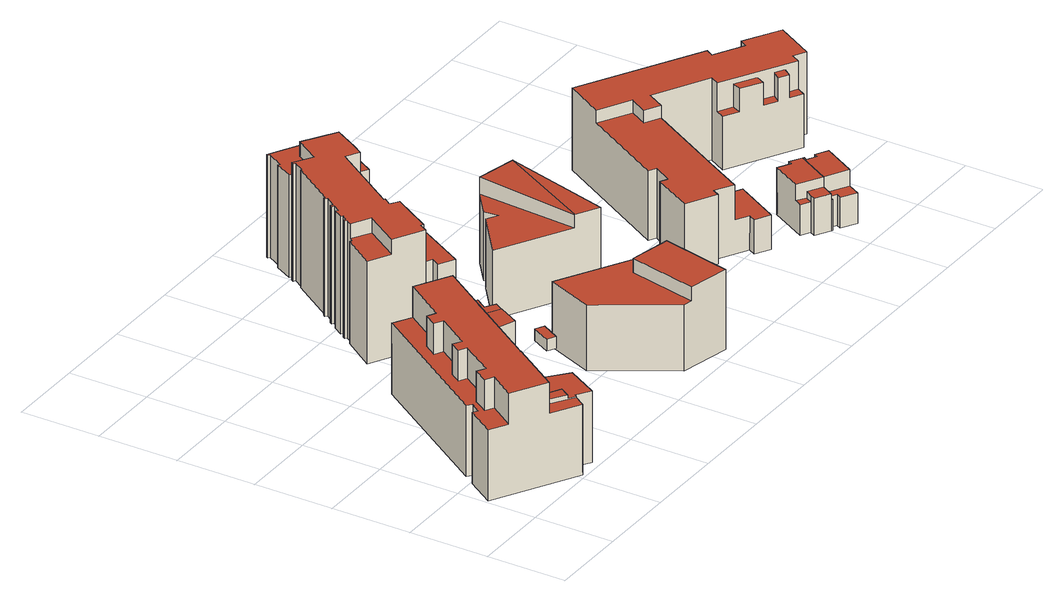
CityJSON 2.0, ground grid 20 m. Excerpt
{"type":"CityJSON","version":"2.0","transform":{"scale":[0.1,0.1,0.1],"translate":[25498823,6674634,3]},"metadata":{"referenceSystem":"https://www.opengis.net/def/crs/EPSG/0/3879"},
"CityObjects":{
"building1":{"type":"Building","attributes":{"BREC_BuildingHeightNN":"30.0","BREC_RoofNames":"flat","CODE":"111","C_KAYTTARK":"039","GroundLevel":"4.17","HighestRoof":"30.0","KG_KRAKENN":"5055551","Katuosoite":"Antareksenkatu 1","Kayttotarkoitus":"Asuinrakennus","Kerroksia":"7.0","Kerrosala":"4223.0","Kokonaisala":"5616","LowestRoof":"30.0","REPAIRED":"no","Rakennuksen_tila":"voimassa","Rakennusaine":"Betoni tai kevytbetoni","Rakennustunnus__RATU_":"57968","Rakennustunnus__VTJ-PRT_":"101589033K","TILA_KOODI":"2","Tilavuus":"20030","Valmistunut":"2013-08-19","roofType":"1000","measuredHeight":25.83},"address":[{"country":"Finland","locality":"Helsinki"},{"country":"Finland","locality":"Helsinki"}],"geometry":[{"type":"Solid","lod":"2","boundaries":[[[[0,1,2,3]],[[4,5,6,7]],[[1,8,9,2]],[[5,10,11,6]],[[8,1,0,12,13,14]],[[15,16,17,18,19,20,21,22,23,24,25,26,27,28,10,5,4,29,30,31]],[[32,33,34,35]],[[36,37,38,39,40,41,42,43]],[[44,45,46,47]],[[45,44,14,13]],[[29,4,7,48]],[[49,47,46,50,51,52]],[[53,54,43,42]],[[54,53,55,56]],[[54,56,36,43]],[[39,38,57,58]],[[50,46,45,13,12,59]],[[51,60,61,52]],[[62,32,35,55,53,42,41,63]],[[64,65,26,25]],[[61,60,63,41,40,66]],[[65,67,27,26]],[[68,69,15,31]],[[70,71,19,18]],[[72,73,23,22]],[[60,51,50,59,67,65,64,74,73,72,75,76,71,70,77,78,69,68,62,63]],[[73,74,24,23]],[[57,38,37,34,33,79]],[[74,64,25,24]],[[78,77,17,16]],[[76,75,21,20]],[[34,37,36,56,55,35]],[[71,76,20,19]],[[75,72,22,21]],[[69,78,16,15]],[[79,33,32,62,68,31,30,80]],[[77,70,18,17]],[[9,8,14,44,47,49]],[[40,39,58,66]],[[52,61,66,58,57,79,80,48,7,6,11,81,3,2,9,49]],[[10,28,81,11]],[[30,29,48,80]],[[81,28,27,67,59,12,0,3]]]],"semantics":{"surfaces":[{"type":"WallSurface"},{"type":"RoofSurface","Area":"47.82","RoofOrientation":"-1.0","RoofPitch":"90.0","ZMax":"17.9","ZMaxASL":"22.07","ZMin":"17.9","ZMinASL":"22.07"},{"type":"RoofSurface","Area":"17.26","RoofOrientation":"-1.0","RoofPitch":"90.0","ZMax":"19.05","ZMaxASL":"23.22","ZMin":"19.05","ZMinASL":"23.22"},{"type":"RoofSurface","Area":"535.02","RoofOrientation":"-1.0","RoofPitch":"90.0","ZMax":"25.82","ZMaxASL":"29.99","ZMin":"25.82","ZMinASL":"29.99"},{"type":"GroundSurface"}],"values":[[0,0,0,0,1,1,1,1,1,0,0,0,0,2,0,0,0,0,0,0,0,0,0,0,0,3,0,0,0,0,0,0,0,0,0,0,0,0,0,4,0,0,0]]}}]},
"building2":{"type":"Building","attributes":{"BREC_BuildingHeightNN":"10.7","BREC_RoofNames":"flat","CODE":"210","GroundLevel":"7.7","HighestRoof":"10.7","LowestRoof":"10.7","REPAIRED":"no","roofType":"1000","measuredHeight":3},"address":[{"country":"Finland","locality":"Helsinki"},{"country":"Finland","locality":"Helsinki"}],"geometry":[{"type":"Solid","lod":"2","boundaries":[[[[82,83,84,85]],[[85,86,87,82]],[[83,88,89,84]],[[82,87,88,83]],[[84,89,86,85]],[[88,87,86,89]]]],"semantics":{"surfaces":[{"type":"RoofSurface","Area":"12.91","RoofOrientation":"-1.0","RoofPitch":"90.0","ZMax":"3.0","ZMaxASL":"10.7","ZMin":"3.0","ZMinASL":"10.7"},{"type":"WallSurface"},{"type":"GroundSurface"}],"values":[[0,1,1,1,1,2]]}}]},
"building3":{"type":"Building","attributes":{"BREC_BuildingHeightNN":"21.46","BREC_RoofNames":"flat","CODE":"111","C_KAYTTARK":"039","GroundLevel":"4.8","HighestRoof":"21.46","KG_KRAKENN":"5053805","Katuosoite":"Antareksenkatu 3","Kayttotarkoitus":"Asuinrakennus","Kerroksia":"6.0","Kerrosala":"4287.0","Kokonaisala":"6047","LowestRoof":"21.46","REPAIRED":"no","Rakennuksen_tila":"voimassa","Rakennusaine":"Betoni tai kevytbetoni","Rakennustunnus__RATU_":"57818","Rakennustunnus__VTJ-PRT_":"103151890A","TILA_KOODI":"2","Tilavuus":"18699","Valmistunut":"2012-08-16","roofType":"1000","measuredHeight":16.66},"address":[{"country":"Finland","locality":"Helsinki"},{"country":"Finland","locality":"Helsinki"}],"geometry":[{"type":"Solid","lod":"2","boundaries":[[[[90,91,92,93]],[[94,95,96,97,98,99]],[[100,101,102,103]],[[104,105,102,101,95,94]],[[101,100,96,95]],[[99,92,91,104,94]],[[105,104,91,90]],[[96,100,103,97]],[[97,103,102,105,90,93,98]],[[93,92,99,98]]]],"semantics":{"surfaces":[{"type":"WallSurface"},{"type":"RoofSurface","Area":"191.25","RoofOrientation":"-1.0","RoofPitch":"90.0","ZMax":"20.28","ZMaxASL":"25.08","ZMin":"20.28","ZMinASL":"25.08"},{"type":"GroundSurface"},{"type":"RoofSurface","Area":"356.04","RoofOrientation":"-1.0","RoofPitch":"90.0","ZMax":"16.67","ZMaxASL":"21.47","ZMin":"16.67","ZMinASL":"21.47"}],"values":[[0,0,0,0,1,2,0,0,3,0]]}}]},
"building4":{"type":"Building","attributes":{"BREC_BuildingHeightNN":"33.52","BREC_RoofNames":"flat","CODE":"111","C_KAYTTARK":"039","GroundLevel":"3.69","HighestRoof":"33.52","KG_KRAKENN":"5077817","Katuosoite":"Arielinkatu 8","Kayttotarkoitus":"Asuinrakennus","Kerroksia":"8.0","Kerrosala":"4297.0","Kokonaisala":"6998","LowestRoof":"33.52","REPAIRED":"no","Rakennuksen_tila":"voimassa","Rakennusaine":"Betoni tai kevytbetoni","Rakennustunnus__RATU_":"60684","Rakennustunnus__VTJ-PRT_":"101902888X","TILA_KOODI":"2","Tilavuus":"20210","Valmistunut":"2015-06-15","roofType":"1000","measuredHeight":29.83},"address":[{"country":"Finland","locality":"Helsinki"},{"country":"Finland","locality":"Helsinki"}],"geometry":[{"type":"Solid","lod":"2","boundaries":[[[[106,107,108,109]],[[110,111,112,113]],[[114,115,116,117]],[[118,110,113,119]],[[120,121,122,123]],[[124,125,126,127]],[[128,114,117,129]],[[130,131,132,133]],[[134,135,136,137]],[[138,139,140,141]],[[142,143,144,145]],[[146,147,148,149]],[[150,151,152,153]],[[154,155,156,157]],[[115,134,137,116]],[[135,106,109,136]],[[139,158,159,140]],[[155,160,161,156]],[[162,138,141,163]],[[147,164,165,148]],[[158,166,167,159]],[[166,168,169,167]],[[168,118,119,169]],[[170,128,129,171]],[[172,173,174,175,176,177]],[[164,178,179,165]],[[180,181,182,183]],[[160,162,163,161]],[[178,150,153,179]],[[151,180,183,152]],[[181,154,157,182]],[[184,185,186,187]],[[188,123,122,189,190,191]],[[143,173,172,144]],[[192,189,122,121,193,194]],[[195,175,174,196]],[[186,185,197,198,142,145]],[[199,130,133,200]],[[176,146,149,177]],[[108,107,120,123,188,201]],[[132,131,126,125,184,187]],[[202,203,111,110,118,168,166,158,139,138,162,160,155,154,181,180,151,150,178,164,147,146,176,175,195,197,185,184,125,124,204,205,206,207,208,209,192,194]],[[130,199,210,127,126,131]],[[193,121,120,107,106,135,134,115,114,128,170,211]],[[196,174,173,143,142,198]],[[205,204,212,213]],[[206,205,213,214]],[[212,204,124,127,210,215]],[[208,207,216,217]],[[200,133,132,187,186,145,144,172,177,149,148,165,179,153,152,183,182,157,156,161,163,141,140,159,167,169,119,113,112,171,129,117,116,137,136,109,108,201,218,219,217,216,214,213,212,215]],[[207,206,214,216]],[[202,194,193,211]],[[197,195,196,198]],[[188,191,218,201]],[[210,199,200,215]],[[190,209,208,217,219]],[[192,209,190,189]],[[191,190,219,218]],[[111,203,170,171,112]],[[203,202,211,170]]]],"semantics":{"surfaces":[{"type":"WallSurface"},{"type":"RoofSurface","Area":"51.08","RoofOrientation":"-1.0","RoofPitch":"90.0","ZMax":"23.08","ZMaxASL":"26.77","ZMin":"23.08","ZMinASL":"26.77"},{"type":"RoofSurface","Area":"514.41","RoofOrientation":"-1.0","RoofPitch":"90.0","ZMax":"29.83","ZMaxASL":"33.52","ZMin":"29.83","ZMinASL":"33.52"},{"type":"RoofSurface","Area":"83.12","RoofOrientation":"-1.0","RoofPitch":"90.0","ZMax":"20.18","ZMaxASL":"23.87","ZMin":"20.18","ZMinASL":"23.87"},{"type":"RoofSurface","Area":"99.78","RoofOrientation":"-1.0","RoofPitch":"90.0","ZMax":"26.05","ZMaxASL":"29.74","ZMin":"26.05","ZMinASL":"29.74"},{"type":"GroundSurface"}],"values":[[0,0,0,0,0,0,0,0,0,0,0,0,0,0,0,0,0,0,0,0,0,0,0,0,0,0,0,0,0,0,0,0,1,0,0,0,0,0,0,0,0,2,3,4,4,0,0,0,0,5,0,0,0,0,0,0,0,0,0,0]]}}]},
"building5":{"type":"Building","attributes":{"BREC_BuildingHeightNN":"22.03","BREC_RoofNames":"flat","CODE":"111","C_KAYTTARK":"039","GroundLevel":"4.45","HighestRoof":"22.03","KG_KRAKENN":"5077815","Katuosoite":"Junonkatu 1","Kayttotarkoitus":"Asuinrakennus","Kerroksia":"6.0","Kerrosala":"3545.0","Kokonaisala":"4939","LowestRoof":"22.03","REPAIRED":"no","Rakennuksen_tila":"voimassa","Rakennusaine":"Betoni tai kevytbetoni","Rakennustunnus__RATU_":"60683","Rakennustunnus__VTJ-PRT_":"101902887W","TILA_KOODI":"2","Tilavuus":"16650","Valmistunut":"2015-06-15","roofType":"1000","measuredHeight":17.58},"address":[{"country":"Finland","locality":"Helsinki"},{"country":"Finland","locality":"Helsinki"}],"geometry":[{"type":"Solid","lod":"2","boundaries":[[[[220,221,222,223]],[[224,225,226,227]],[[228,229,230,231]],[[232,233,234,224,227,235,236]],[[236,237,223,222,231,230,232]],[[222,221,226,225,228,231]],[[235,238,237,236]],[[230,229,239,233,232]],[[226,221,220,238,235,227]],[[239,234,233]],[[239,229,228,225,224,234]],[[238,220,223,237]]]],"semantics":{"surfaces":[{"type":"WallSurface"},{"type":"GroundSurface"},{"type":"RoofSurface","Area":"230.65","RoofOrientation":"-1.0","RoofPitch":"90.0","ZMax":"17.57","ZMaxASL":"22.02","ZMin":"17.57","ZMinASL":"22.02"},{"type":"RoofSurface","Area":"84.22","RoofOrientation":"209.63","RoofPitch":"87.8","ZMax":"21.83","ZMaxASL":"26.28","ZMin":"20.84","ZMinASL":"25.29"}],"values":[[0,0,0,0,1,0,0,0,2,3,3,0]]}}]},
"building6":{"type":"Building","attributes":{"BREC_BuildingHeightNN":"16.77","BREC_RoofNames":"flat","CODE":"111","C_KAYTTARK":"011","GroundLevel":"4.81","HighestRoof":"16.77","KG_KRAKENN":"5067810","Katuosoite":"Antareksenkatu 8","Kayttotarkoitus":"Asuinrakennus","Kerroksia":"3.0","Kerrosala":"185.0","Kokonaisala":"306","LowestRoof":"16.77","REPAIRED":"no","Rakennuksen_tila":"voimassa","Rakennusaine":"Betoni tai kevytbetoni","Rakennustunnus__RATU_":"59379","Rakennustunnus__VTJ-PRT_":"1022464353","TILA_KOODI":"2","Tilavuus":"1070","Valmistunut":"2014-04-25","roofType":"1000","measuredHeight":11.95},"address":[{"country":"Finland","locality":"Helsinki"},{"country":"Finland","locality":"Helsinki"}],"geometry":[{"type":"Solid","lod":"2","boundaries":[[[[240,241,242,243]],[[244,245,246,247,248,249]],[[250,251,252,253]],[[251,254,255,252]],[[242,241,256,257,250,253]],[[258,243,242,253,252,255,244,249]],[[245,254,251,250,257,246]],[[247,259,260,261,248]],[[257,256,262,259,247,246]],[[260,259,262,240]],[[261,260,240,243,258]],[[248,261,258,249]],[[262,256,241,240]],[[254,245,244,255]]]],"semantics":{"surfaces":[{"type":"WallSurface"},{"type":"GroundSurface"},{"type":"RoofSurface","Area":"62.07","RoofOrientation":"-1.0","RoofPitch":"90.0","ZMax":"11.88","ZMaxASL":"16.69","ZMin":"11.88","ZMinASL":"16.69"},{"type":"RoofSurface","Area":"14.9","RoofOrientation":"-1.0","RoofPitch":"90.0","ZMax":"9.44","ZMaxASL":"14.25","ZMin":"9.44","ZMinASL":"14.25"},{"type":"RoofSurface","Area":"5.34","RoofOrientation":"-1.0","RoofPitch":"90.0","ZMax":"7.79","ZMaxASL":"12.6","ZMin":"7.79","ZMinASL":"12.6"}],"values":[[0,0,0,0,0,1,2,3,0,0,0,0,4,0]]}}]},
"building7":{"type":"Building","attributes":{"BREC_BuildingHeightNN":"16.7","BREC_RoofNames":"flat","CODE":"111","C_KAYTTARK":"011","GroundLevel":"4.81","HighestRoof":"16.7","KG_KRAKENN":"5067812","Kayttotarkoitus":"Asuinrakennus","Kerroksia":"3.0","Kerrosala":"182.0","Kokonaisala":"294","LowestRoof":"16.7","REPAIRED":"no","Rakennuksen_tila":"voimassa","Rakennusaine":"Betoni tai kevytbetoni","Rakennustunnus__RATU_":"59380","Rakennustunnus__VTJ-PRT_":"1022464364","TILA_KOODI":"2","Tilavuus":"1027","Valmistunut":"2014-02-25","roofType":"1000","measuredHeight":11.89},"address":[{"country":"Finland","locality":"Helsinki"},{"country":"Finland","locality":"Helsinki"}],"geometry":[{"type":"Solid","lod":"2","boundaries":[[[[263,264,265,266,267,245,246,268]],[[265,264,269,270]],[[271,272,273,274]],[[275,276,246,245,244,249]],[[277,278,279,280]],[[278,275,249,279]],[[245,267,281,244]],[[267,266,282,281]],[[272,283,284,273]],[[244,281,282,270,269,285,274,273,284,280,279,249]],[[264,263,285,269]],[[268,246,276,286]],[[283,277,280,284]],[[277,283,272,271,286,276,275,278]],[[263,268,286,271,274,285]],[[266,265,270,282]]]],"semantics":{"surfaces":[{"type":"RoofSurface","Area":"59.36","RoofOrientation":"-1.0","RoofPitch":"90.0","ZMax":"11.88","ZMaxASL":"16.69","ZMin":"11.88","ZMinASL":"16.69"},{"type":"WallSurface"},{"type":"GroundSurface"},{"type":"RoofSurface","Area":"20.06","RoofOrientation":"-1.0","RoofPitch":"90.0","ZMax":"7.79","ZMaxASL":"12.6","ZMin":"7.79","ZMinASL":"12.6"}],"values":[[0,1,1,1,1,1,1,1,1,2,1,1,1,3,1,1]]}}]},
"building8":{"type":"Building","attributes":{"BREC_BuildingHeightNN":"25.05","BREC_RoofNames":"flat","CODE":"111","C_KAYTTARK":"039","GroundLevel":"4.35","HighestRoof":"25.05","KG_KRAKENN":"5062587","Katuosoite":"Antareksenkatu 4","Kayttotarkoitus":"Asuinrakennus","Kerroksia":"6.0","Kerrosala":"5607.0","Kokonaisala":"7306","LowestRoof":"25.05","REPAIRED":"no","Rakennuksen_tila":"voimassa","Rakennusaine":"Betoni tai kevytbetoni","Rakennustunnus__RATU_":"58676","Rakennustunnus__VTJ-PRT_":"103305566L","TILA_KOODI":"2","Tilavuus":"24312","Valmistunut":"2013-04-23","roofType":"1000","measuredHeight":20.7},"address":[{"country":"Finland","locality":"Helsinki"},{"country":"Finland","locality":"Helsinki"}],"geometry":[{"type":"Solid","lod":"2","boundaries":[[[[287,288,289,290,291,292,293,294,295,296,297,298]],[[299,300,301,302]],[[300,303,304,301]],[[305,306,307,308]],[[309,310,311,312,313,314,308,307,315,316,317,318,319,320,321,322,323,302,301,304,324,325,326,327]],[[328,299,302,323]],[[327,329,330,331,332,333,334,335,336,337,338,309]],[[339,340,341,342]],[[295,331,330,296]],[[343,344,314,313]],[[344,305,308,314]],[[345,346,317,316]],[[291,335,334,292]],[[347,348,321,320]],[[332,294,293,333]],[[349,345,316,315]],[[336,290,289,337]],[[350,351,319,318]],[[351,347,320,319]],[[295,294,332,331]],[[291,290,336,335]],[[321,348,352,353,354,322]],[[346,350,318,317]],[[355,353,352,356]],[[357,358,326,325]],[[359,360,311,310]],[[297,296,330,329]],[[289,288,338,337]],[[293,292,334,333]],[[307,306,361,362,349,315]],[[358,357,363,303,300,299,328,354,353,355,340,339,360,359,287,298]],[[312,364,365,343,313]],[[340,355,356,341]],[[311,360,339,342,364,312]],[[364,362,361,365]],[[309,338,288,287,359,310]],[[303,363,324,304]],[[354,328,323,322]],[[349,362,364,342,341,356,352,348,347,351,350,346,345]],[[326,358,298,297,329,327]],[[363,357,325,324]],[[305,344,343,365,361,306]]]],"semantics":{"surfaces":[{"type":"WallSurface"},{"type":"GroundSurface"},{"type":"RoofSurface","Area":"6.84","RoofOrientation":"-1.0","RoofPitch":"90.0","ZMax":"19.42","ZMaxASL":"23.77","ZMin":"19.42","ZMinASL":"23.77"},{"type":"RoofSurface","Area":"8.71","RoofOrientation":"-1.0","RoofPitch":"90.0","ZMax":"13.52","ZMaxASL":"17.87","ZMin":"13.52","ZMinASL":"17.87"},{"type":"RoofSurface","Area":"634.68","RoofOrientation":"-1.0","RoofPitch":"90.0","ZMax":"20.74","ZMaxASL":"25.09","ZMin":"20.74","ZMinASL":"25.09"},{"type":"RoofSurface","Area":"503.4","RoofOrientation":"-1.0","RoofPitch":"90.0","ZMax":"17.56","ZMaxASL":"21.91","ZMin":"17.56","ZMinASL":"21.91"},{"type":"RoofSurface","Area":"98.3","RoofOrientation":"-1.0","RoofPitch":"90.0","ZMax":"8.65","ZMaxASL":"13.0","ZMin":"8.65","ZMinASL":"13.0"}],"values":[[0,0,0,0,1,0,0,0,0,0,0,0,0,0,0,0,0,0,0,2,2,0,0,0,0,0,3,3,3,0,4,0,0,0,0,0,0,0,5,0,0,6]]}}]}
},
"vertices":[
[474,439,191],[456,411,191],[456,411,12],[474,439,12],[62,184,192],[79,209,192],[79,209,12],[62,184,12],[480,395,191],[480,395,12],[67,218,192],[67,218,12],[420,470,191],[385,418,191],[466,372,191],[91,161,192],[70,173,192],[93,208,192],[114,196,192],[169,278,192],[149,289,192],[166,315,192],[187,303,192],[241,384,192],[220,396,192],[241,427,192],[262,415,192],[333,520,192],[287,546,192],[49,192,192],[2,122,192],[47,96,192],[134,46,191],[207,5,191],[225,32,191],[156,79,191],[208,44,194],[225,32,194],[229,37,194],[263,15,194],[308,94,194],[218,171,194],[170,100,194],[224,69,194],[466,372,193],[385,418,193],[342,355,193],[436,319,193],[49,192,12],[436,319,12],[342,355,270],[342,356,270],[342,356,12],[170,100,202],[224,69,202],[156,79,202],[208,44,202],[229,37,12],[263,15,12],[420,470,270],[218,172,270],[218,172,12],[134,46,270],[218,171,270],[241,427,270],[262,415,270],[308,94,12],[333,520,270],[47,96,270],[91,161,270],[114,196,270],[169,278,270],[187,303,270],[241,384,270],[220,396,270],[166,315,270],[149,289,270],[93,208,270],[70,173,270],[207,5,12],[2,122,12],[287,546,12],
[573,323,77],[594,311,77],[620,357,77],[599,369,77],[599,369,47],[573,323,47],[594,311,47],[620,357,47],
[637,347,185],[637,347,18],[589,231,18],[589,231,185],[827,18,18],[827,18,221],[724,42,221],[724,42,185],[701,47,185],[701,47,18],[763,217,221],[867,194,221],[867,194,185],[763,217,185],[871,213,18],[871,213,185],
[657,1092,267],[660,1097,267],[660,1097,7],[657,1092,7],[599,991,305],[603,997,305],[603,997,7],[599,991,7],[609,1008,267],[634,1052,267],[634,1052,7],[609,1008,7],[605,988,305],[605,988,7],[780,1029,267],[755,988,267],[755,988,238],[780,1029,238],[583,707,305],[525,610,305],[525,610,209],[583,707,209],[614,1005,267],[614,1005,7],[533,578,209],[545,599,209],[545,599,7],[533,578,7],[639,1049,267],[662,1089,267],[662,1089,7],[639,1049,7],[505,852,305],[509,857,305],[509,857,7],[505,852,7],[379,665,267],[433,744,267],[433,744,7],[379,665,7],[447,765,305],[450,771,305],[450,771,7],[447,765,7],[459,783,305],[474,806,305],[474,806,7],[459,783,7],[485,822,305],[489,828,305],[489,828,7],[485,822,7],[512,855,305],[512,855,7],[494,825,305],[494,825,7],[510,848,305],[510,848,7],[455,767,305],[455,767,7],[586,964,305],[586,964,7],[588,963,305],[588,963,7],[608,994,267],[608,994,7],[438,741,7],[438,741,267],[443,749,267],[443,749,305],[451,761,305],[451,761,7],[464,780,305],[464,780,7],[479,802,305],[490,819,305],[490,819,7],[479,802,7],[519,613,305],[507,593,305],[507,593,7],[519,613,7],[825,1004,238],[770,979,238],[735,917,238],[764,897,238],[770,979,305],[690,1030,267],[690,1030,305],[490,722,305],[490,722,267],[433,635,305],[433,635,267],[572,556,209],[572,556,7],[825,1004,7],[650,968,305],[608,994,305],[562,721,305],[575,740,305],[572,742,305],[687,913,305],[719,893,305],[735,917,305],[637,671,209],[650,968,267],[562,721,7],[575,740,7],[572,742,7],[637,671,7],[687,913,7],[719,893,7],[764,897,7],[735,917,7],
[813,594,190],[809,630,190],[809,630,15],[813,594,15],[854,423,223],[870,677,233],[870,677,190],[854,423,190],[871,678,233],[971,655,233],[971,655,15],[871,678,15],[911,391,15],[911,391,223],[855,423,223],[676,525,190],[676,525,15],[785,610,15],[785,610,190],[971,653,233],
[1359,126,96],[1336,139,96],[1336,139,18],[1359,126,18],[1453,205,18],[1453,205,137],[1406,122,137],[1406,122,112],[1389,92,112],[1389,92,18],[1388,231,137],[1418,213,137],[1418,213,18],[1388,231,18],[1423,222,137],[1423,222,18],[1346,157,96],[1346,157,137],[1352,113,18],[1369,143,112],[1359,126,112],[1352,113,112],[1369,143,96],
[1510,172,137],[1480,190,137],[1475,181,137],[1451,194,137],[1456,203,137],[1463,90,137],[1480,190,18],[1475,181,18],[1446,59,96],[1409,81,96],[1409,81,18],[1446,59,18],[1389,92,96],[1406,122,96],[1399,103,96],[1392,90,96],[1392,90,18],[1399,103,18],[1456,203,18],[1451,194,18],[1416,93,96],[1416,93,18],[1510,172,18],[1463,90,96],
[1509,459,221],[1509,459,149],[1544,439,149],[1544,439,208],[1596,409,208],[1596,409,149],[1633,388,149],[1633,388,208],[1656,375,208],[1656,375,149],[1685,359,149],[1685,359,221],[1608,534,221],[1682,492,221],[1682,492,13],[1608,534,13],[1693,510,221],[1693,510,13],[1221,187,100],[1231,205,100],[1231,205,13],[1221,187,13],[1497,437,13],[1521,481,13],[1387,557,13],[1252,319,13],[1323,279,13],[1259,166,13],[1153,249,13],[1143,232,13],[1070,273,13],[1126,371,13],[1143,361,13],[1169,406,13],[1151,416,13],[1324,719,13],[1618,552,13],[1782,459,13],[1728,363,13],[1697,380,13],[1673,337,13],[1618,552,221],[1673,337,149],[1642,355,149],[1642,355,208],[1617,368,208],[1617,368,149],[1584,387,149],[1584,387,208],[1534,416,208],[1534,416,149],[1497,437,149],[1362,513,221],[1324,534,221],[1324,534,189],[1362,513,189],[1323,279,100],[1259,166,100],[1143,232,189],[1070,273,189],[1169,406,189],[1151,416,189],[1153,249,189],[1126,371,189],[1143,361,189],[1269,623,189],[1269,623,221],[1324,719,221],[1349,578,221],[1349,578,189],[1728,363,221],[1697,380,221],[1521,481,221],[1387,557,221],[1198,223,100],[1198,223,189],[1782,459,221],[1252,319,189],[1252,319,100]
]}
